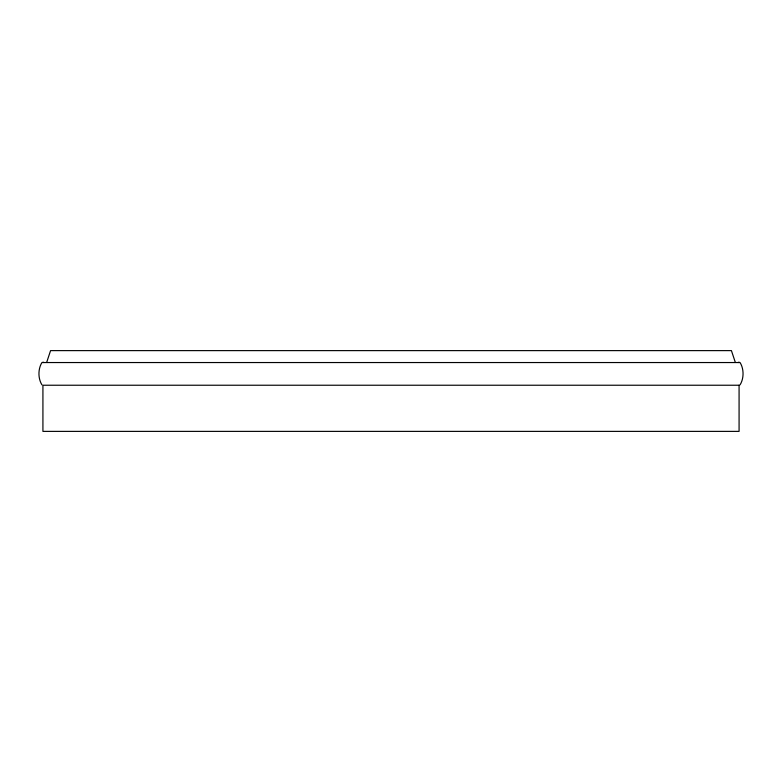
<?xml version="1.0" encoding="UTF-8"?>
<svg xmlns="http://www.w3.org/2000/svg" width="782" height="782" viewBox="0 0 782 782"><rect width="100%" height="100%" fill="white"/><g stroke="black" fill="none" stroke-linecap="round" stroke-linejoin="round"><path stroke-width="1.17" d="M46.773 362.095L50.576 350.619L731.424 350.619L735.227 362.095M740.065 384.842C744.044 378.459 744.044 368.928 740.065 362.545L41.935 362.545C37.956 368.928 37.956 378.459 41.935 384.842M738.081 362.545L739.078 362.154M42.922 362.154L43.919 362.545M739.078 385.233L42.922 385.233L42.922 431.381L739.078 431.381L739.078 385.233"/></g></svg>
